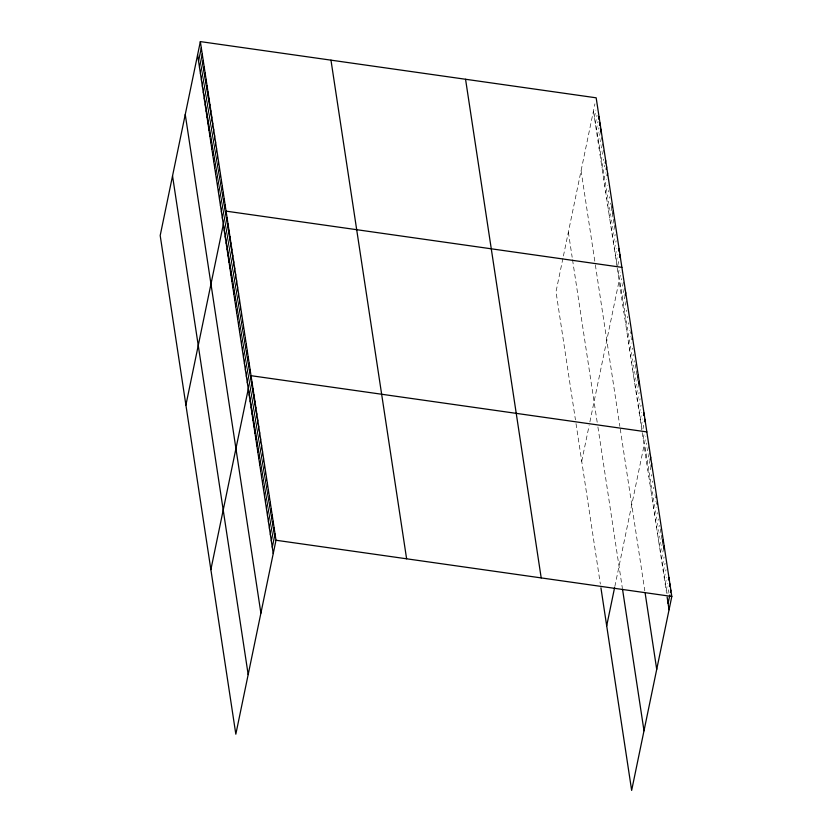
<?xml version="1.0" encoding="UTF-8"?>
<svg xmlns="http://www.w3.org/2000/svg" width="832" height="832" viewBox="0 0 832 832"><rect width="100%" height="100%" fill="white"/><g stroke="black" fill="none" stroke-linecap="round" stroke-linejoin="round"><path stroke-width="0.62" stroke-dasharray="4.16 3.12" d="M562.921 258.367L556.005 291.751L575.442 419.848M563.42 255.986L594.922 103.854M594.37 117.385L595.878 110.136M595.327 123.666L597.074 115.211M596.274 129.948L598.031 121.482M597.23 136.219L598.978 127.764M598.187 142.501L600.434 131.622M599.134 148.782L601.64 136.698M600.09 155.064L602.586 142.979M601.037 161.346L603.543 149.261M601.994 167.617L603.741 159.162M602.94 173.898L604.698 165.443M603.897 180.18L605.394 172.931M604.854 186.462L606.351 179.202M605.8 192.733L607.308 185.484M606.757 199.014L608.504 190.559M607.703 205.296L609.461 196.841M608.66 211.578L610.407 203.112M609.617 217.859L611.863 206.981M610.563 224.13L612.82 213.262M611.52 230.412L614.016 218.327M612.466 236.694L614.973 224.609M613.423 242.975L615.17 234.51M614.38 249.246L616.127 240.791M615.326 255.528L616.824 248.279M616.283 261.81L617.781 254.561M617.729 265.668L618.738 260.842M618.186 274.373L619.434 268.33M581.724 461.292L589.139 425.526M589.878 421.949L620.89 272.189M620.1 286.978L621.847 278.512M621.057 293.301L623.563 281.216M622.014 299.634L624.52 287.55M622.981 305.968L625.227 295.09M623.938 312.291L626.444 300.206M624.894 318.625L626.652 310.159M625.862 324.948L627.609 316.493M626.818 331.282L628.566 322.816M627.775 337.605L629.283 330.356M628.742 343.938L630.24 336.69M629.699 350.262L631.197 343.013M630.656 356.595L632.414 348.14M631.623 362.929L633.37 354.463M632.58 369.252L634.327 360.797M633.537 375.586L636.043 363.501M634.494 381.909L637 369.824M635.461 388.242L637.707 377.364M636.418 394.566L638.674 383.687M637.374 400.899L639.132 392.434M638.342 407.222L640.089 398.767M639.298 413.556L641.046 405.101M640.255 419.89L641.763 412.63M641.222 426.213L642.72 418.964M642.928 428.917L643.677 425.287M643.136 438.87L644.145 434.034M614.838 586.498L645.85 436.738M645.06 451.526L646.807 443.071M646.017 457.86L648.523 445.775M646.984 464.183L649.48 452.098M647.941 470.517L650.187 459.638M648.898 476.85L651.154 465.972M649.854 483.174L651.612 474.718M650.822 489.507L652.569 481.042M651.778 495.83L653.536 487.375M652.735 502.164L654.243 494.915M653.702 508.487L655.2 501.238M654.659 514.821L656.157 507.572M655.616 521.144L657.374 512.689M656.583 527.478L658.33 519.022M657.54 533.811L659.287 525.346M658.497 540.134L661.003 528.05M659.464 546.468L661.96 534.383M660.421 552.791L662.667 541.913M661.378 559.125L663.634 548.246M662.345 565.448L664.092 556.993M663.302 571.782L665.049 563.316M664.258 578.105L666.016 569.65M665.215 584.438L666.723 577.19M666.182 590.772L667.68 583.513M667.888 593.466L668.637 589.846M593.424 111.103L616.855 265.574M617.23 268.091L641.794 430.009M642.179 432.546L666.567 593.299M581.079 170.716L594.984 262.402M595.358 264.909L619.85 426.338M620.235 428.865L644.81 590.886M568.36 232.138L572.166 257.254M572.541 259.771L597.334 423.197M597.917 426.993L622.294 587.756M576.014 423.613L600.35 584.074"/><path stroke-width="1.25" d="M200.346 41.6L160.191 235.539L235.83 734.188L275.995 540.249L200.346 41.6L596.17 97.812L671.809 596.461L631.654 790.4L600.933 587.87M198.546 61.173L201.302 47.882M199.503 67.454L202.259 54.163M200.45 73.736L203.206 60.434M201.406 80.007L204.162 66.716M202.363 86.289L205.109 72.998M203.31 92.57L206.066 79.279M204.266 98.852L207.022 85.55M205.213 105.123L207.969 91.832M206.17 111.405L208.926 98.114M207.126 117.686L209.872 104.395M208.073 123.968L210.829 110.677M209.03 130.25L211.775 116.948M209.976 136.521L212.732 123.23M210.933 142.802L213.689 129.511M211.89 149.084L214.635 135.793M212.836 155.366L215.592 142.064M213.793 161.637L216.538 148.346M214.739 167.918L217.495 154.627M215.696 174.2L218.452 160.909M216.642 180.482L219.398 167.18M217.599 186.753L220.355 173.462M218.556 193.034L221.302 179.743M219.502 199.316L222.258 186.025M220.459 205.598L223.205 192.306M221.406 211.879L224.162 198.578M222.362 218.15L225.118 204.859M185.9 405.08L226.065 211.141L621.889 267.353M224.276 230.766L227.032 217.464M225.233 237.089L227.989 223.798M226.19 243.422L228.946 230.131M227.157 249.746L229.913 236.454M228.114 256.079L230.87 242.788M229.07 262.402L231.826 249.111M230.038 268.736L232.783 255.445M230.994 275.07L233.75 261.768M231.951 281.393L234.707 268.102M232.918 287.726L235.664 274.425M233.875 294.05L236.631 280.758M234.832 300.383L237.588 287.092M235.799 306.706L238.545 293.415M236.756 313.04L239.512 299.749M237.713 319.363L240.469 306.072M238.68 325.697L241.426 312.406M239.637 332.03L242.393 318.729M240.594 338.354L243.35 325.062M241.561 344.687L244.306 331.386M242.518 351.01L245.274 337.719M243.474 357.344L246.23 344.053M244.431 363.667L247.187 350.376M245.398 370.001L248.144 356.71M246.355 376.324L249.111 363.033M247.312 382.658L250.068 369.366M210.87 569.629L251.025 375.69L646.849 431.912M249.236 395.314L251.992 382.023M250.193 401.648L252.949 388.346M251.16 407.971L253.906 394.68M252.117 414.305L254.873 401.014M253.074 420.628L255.83 407.337M254.041 426.962L256.786 413.67M254.998 433.285L257.754 419.994M255.954 439.618L258.71 426.327M256.922 445.952L259.667 432.65M257.878 452.275L260.634 438.984M258.835 458.609L261.591 445.307M259.792 464.932L262.548 451.641M260.759 471.266L263.505 457.974M261.716 477.589L264.472 464.298M262.673 483.922L265.429 470.631M263.64 490.246L266.386 476.954M264.597 496.579L267.353 483.288M265.554 502.913L268.31 489.611M266.521 509.236L269.266 495.945M267.478 515.57L270.234 502.268M268.434 521.893L271.19 508.602M269.402 528.226L272.147 514.935M270.358 534.55L273.114 521.258M271.315 540.883L274.071 527.592M272.282 547.206L275.028 533.915M598.53 119.07L599.03 116.646M599.477 125.351L599.986 122.928M600.434 131.622L600.933 129.21M605.197 163.02L605.696 160.607M606.154 169.302L606.653 166.889M607.1 175.583L607.599 173.16M611.863 206.981L612.362 204.558M612.82 213.262L613.319 210.839M618.53 250.931L619.029 248.518M619.486 257.213L619.986 254.8M625.227 295.09L625.726 292.666M630.989 333.06L631.488 330.647M631.946 339.394L632.455 336.97M637.707 377.364L638.206 374.951M638.674 383.687L639.174 381.274M643.469 415.334L643.968 412.922M644.436 421.668L644.935 419.245M606.684 625.851L614.588 587.694M650.187 459.638L650.697 457.226M651.154 465.972L651.654 463.549M655.949 497.609L656.448 495.196M656.916 503.942L657.415 501.53M662.667 541.913L663.177 539.5M663.634 548.246L664.134 545.834M668.429 579.894L668.928 577.47M669.396 586.217L669.895 583.804M668.096 603.429L669.854 594.963M670.353 592.55L670.852 590.127M275.995 540.249L671.809 596.461M667.139 597.095L669.063 609.752M645.195 593.424L656.718 669.365M622.492 589.014L643.999 730.787M465.556 79.258L541.195 577.907M330.97 60.154L406.609 558.802M197.6 54.891L273.239 553.54M185.255 114.504L260.894 613.153M172.536 175.926L248.175 674.575"/></g></svg>
